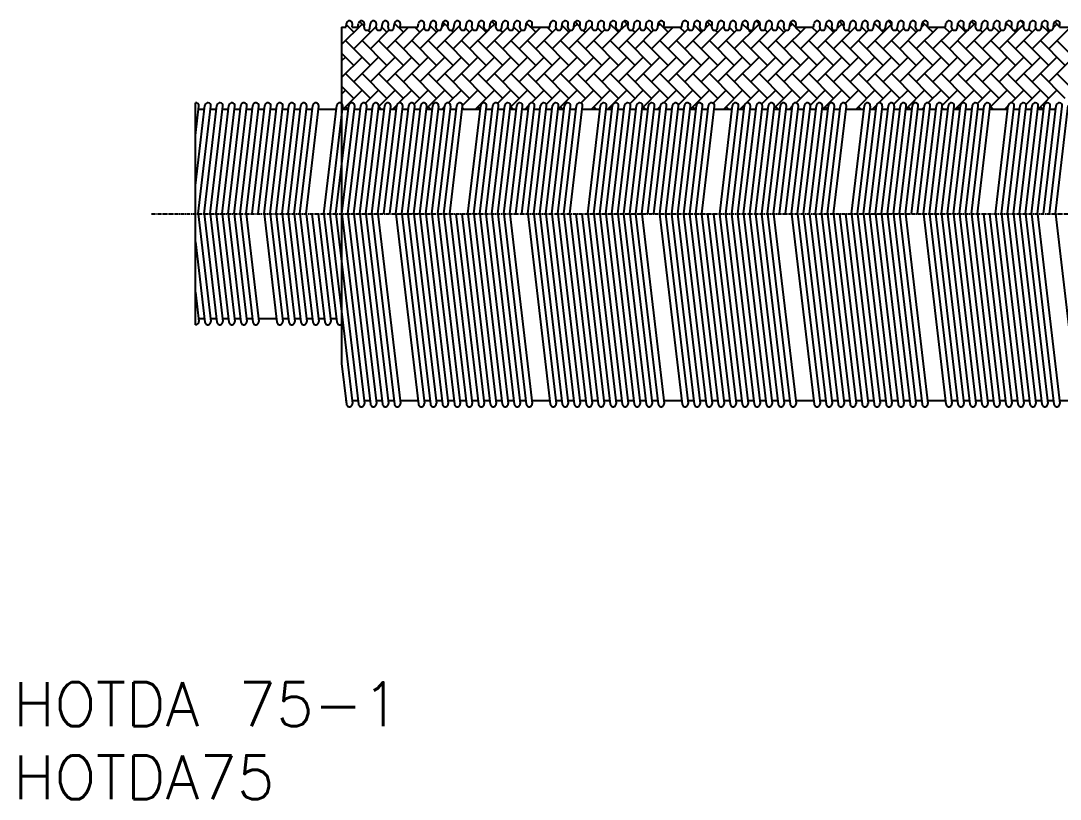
# Model space of a CAD drawing. Extents: x 3 to 1178, y 0 to 266.
# Drawn here: x 2.6 to 358, y 0 to 266.2 of the extents above; entities that cross this region are included whole.
import ezdxf

# ---------------------------------------------------------------- set-up
doc = ezdxf.new("R2010")
doc.units = 0
doc.linetypes.add('CENTER', pattern=[2, 1.25, -0.25, 0.25, -0.25])
doc.layers.get('0').update_dxf_attribs({"linetype": 'CONTINUOUS'})
doc.layers.add('CENTER', color=1, linetype='CENTER')
doc.styles.get("Standard").update_dxf_attribs({"font": 'txt.shx'})

# ---------------------------------------------------------------- blocks, each defined once
blk = doc.blocks.new('*U6')
at = {"color": 7, "linetype": 'CONTINUOUS'}
blk.add_text('HOTDA75', height=15, dxfattribs=at).set_placement((0, 0))
blk = doc.blocks.new('*U7')
at = {"color": 7, "linetype": 'CONTINUOUS'}
blk.add_text('HOTDA 75-1', height=15, dxfattribs=at).set_placement((0, 25))
blk = doc.blocks.new('*X8')
at = {"color": 0, "linetype": 'CONTINUOUS'}
for p, q in [((119.27, 265.12), (112.28, 258.14)), ((112.33, 263.84), (112.28, 263.79)), ((116.44, 262.3), (113.89, 264.84)), ((124.09, 264.29), (116.44, 256.64)), ((120, 264.39), (118.54, 265.85)), ((127.75, 262.3), (126.09, 263.96)), ((134.95, 263.84), (127.75, 256.64)), ((130.58, 265.12), (130.29, 264.84)), ((133.41, 262.3), (130.38, 265.32)), ((140.43, 263.66), (133.41, 256.64)), ((139.07, 262.3), (137.52, 263.84)), ((144.72, 262.3), (142.55, 264.47)), ((152.85, 264.77), (144.72, 256.64)), ((147.55, 265.12), (146.62, 264.19)), ((148.66, 264.02), (147, 265.67)), ((156.96, 263.22), (150.38, 256.64)), ((156.04, 262.3), (154.74, 263.59)), ((161.69, 262.3), (159.01, 264.98)), ((169.17, 264.12), (161.69, 256.64)), ((164.52, 265.12), (162.94, 263.54)), ((165.12, 264.53), (163.74, 265.9)), ((173.01, 262.3), (171.2, 264.1)), ((180.21, 263.84), (173.01, 256.64)), ((175.83, 265.12), (175.37, 264.66)), ((178.66, 262.3), (175.53, 265.43)), ((185.55, 263.53), (178.66, 256.64)), ((184.32, 262.3), (182.78, 263.84)), ((189.98, 262.3), (187.67, 264.61)), ((197.93, 264.59), (189.98, 256.64)), ((192.81, 265.12), (191.7, 264.01)), ((193.78, 264.15), (192.19, 265.74)), ((202.12, 263.13), (195.63, 256.64)), ((201.29, 262.3), (199.86, 263.73)), ((206.95, 262.3), (204.13, 265.12)), ((214.25, 263.94), (206.95, 256.64)), ((209.78, 265.12), (207.97, 263.32)), ((210.24, 264.66), (208.96, 265.94)), ((212.6, 262.3), (211.88, 263.03)), ((218.26, 262.3), (216.32, 264.24)), ((225.46, 263.84), (218.26, 256.64)), ((221.09, 265.12), (220.45, 264.49)), ((223.92, 262.3), (220.69, 265.53)), ((230.68, 263.4), (223.92, 256.64)), ((229.57, 262.3), (228.03, 263.84)), ((235.23, 262.3), (232.78, 264.75)), ((243.01, 264.41), (235.23, 256.64)), ((238.06, 265.12), (236.77, 263.84)), ((238.89, 264.29), (237.37, 265.81)), ((247.29, 263.04), (240.89, 256.64)), ((246.55, 262.3), (244.98, 263.86)), ((255.03, 265.12), (246.55, 256.64)), ((249.37, 265.12), (249.21, 264.96)), ((251.25, 263.25), (249.26, 265.24)), ((259.33, 263.77), (252.2, 256.64)), ((255.35, 264.8), (254.19, 265.97)), ((257.86, 262.3), (257.05, 263.11)), ((263.52, 262.3), (261.44, 264.37)), ((270.72, 263.84), (263.52, 256.64)), ((266.34, 265.12), (265.53, 264.31)), ((267.55, 263.92), (265.85, 265.61)), ((269.17, 262.3), (267.63, 263.84)), ((275.83, 263.29), (269.17, 256.64)), ((274.83, 262.3), (273.29, 263.84)), ((280.49, 262.3), (277.9, 264.88)), ((288.09, 264.24), (280.49, 256.64)), ((283.32, 265.12), (281.85, 263.66)), ((284.01, 264.43), (282.57, 265.87)), ((291.8, 262.3), (290.09, 264)), ((300.29, 265.12), (291.8, 256.64)), ((294.63, 265.12), (294.29, 264.78)), ((296.26, 263.5), (294.4, 265.36)), ((304.44, 263.62), (297.46, 256.64)), ((300.46, 264.95), (299.43, 265.98)), ((303.11, 262.3), (302.21, 263.2)), ((308.77, 262.3), (306.55, 264.51)), ((315.97, 263.84), (308.77, 256.64)), ((311.6, 265.12), (310.61, 264.13)), ((312.66, 264.06), (311.03, 265.69)), ((314.43, 262.3), (312.88, 263.84)), ((320.98, 263.19), (314.43, 256.64)), ((320.08, 262.3), (318.54, 263.84)), ((325.74, 262.3), (323.01, 265.02)), ((333.17, 264.06), (325.74, 256.64)), ((328.57, 265.12), (326.92, 263.48)), ((329.13, 264.57), (327.78, 265.91)), ((337.06, 262.3), (335.21, 264.14)), ((345.54, 265.12), (337.06, 256.64)), ((339.88, 265.12), (339.37, 264.61)), ((341.33, 263.68), (339.55, 265.46)), ((349.56, 263.49), (342.71, 256.64)), ((345.55, 265.11), (344.7, 265.97)), ((348.37, 262.3), (347.36, 263.3)), ((354.03, 262.3), (351.67, 264.65)), ((361.23, 263.84), (354.03, 256.64)), ((356.85, 265.12), (355.69, 263.96)), ((357.78, 264.2), (356.21, 265.77)), ((122.09, 250.98), (113.61, 259.47)), ((127.75, 250.98), (119.27, 259.47)), ((122.09, 262.3), (121.51, 262.88)), ((128.45, 262.99), (122.09, 256.64)), ((133.41, 250.98), (124.92, 259.47)), ((139.07, 250.98), (130.58, 259.47)), ((144.72, 250.98), (136.24, 259.47)), ((145.2, 262.77), (139.07, 256.64)), ((150.38, 250.98), (141.89, 259.47)), ((156.04, 250.98), (147.55, 259.47)), ((150.38, 262.3), (149.92, 262.75)), ((161.69, 250.98), (153.21, 259.47)), ((162.12, 262.73), (156.04, 256.64)), ((167.35, 250.98), (158.86, 259.47)), ((173.01, 250.98), (164.52, 259.47)), ((167.35, 262.3), (166.7, 262.95)), ((173.63, 262.92), (167.35, 256.64)), ((178.66, 250.98), (170.18, 259.47)), ((184.32, 250.98), (175.83, 259.47)), ((189.98, 250.98), (181.49, 259.47)), ((190.42, 262.74), (184.32, 256.64)), ((195.63, 250.98), (187.15, 259.47)), ((201.29, 250.98), (192.81, 259.47)), ((195.63, 262.3), (195.14, 262.79)), ((206.95, 250.98), (198.46, 259.47)), ((207.45, 262.8), (201.29, 256.64)), ((212.6, 250.98), (204.12, 259.47)), ((218.26, 250.98), (209.78, 259.47)), ((218.82, 262.86), (212.6, 256.64)), ((223.92, 250.98), (215.43, 259.47)), ((229.57, 250.98), (221.09, 259.47)), ((235.23, 250.98), (226.75, 259.47)), ((235.65, 262.72), (229.57, 256.64)), ((240.89, 250.98), (232.4, 259.47)), ((246.55, 250.98), (238.06, 259.47)), ((240.89, 262.3), (240.34, 262.84)), ((252.2, 250.98), (243.72, 259.47)), ((257.86, 250.98), (249.37, 259.47)), ((252.2, 262.3), (251.67, 262.83)), ((263.52, 250.98), (255.03, 259.47)), ((264.02, 262.8), (257.86, 256.64)), ((269.17, 250.98), (260.69, 259.47)), ((274.83, 250.98), (266.34, 259.47)), ((280.49, 250.98), (272, 259.47)), ((280.9, 262.71), (274.83, 256.64)), ((286.14, 250.98), (277.66, 259.47)), ((291.8, 250.98), (283.32, 259.47)), ((286.14, 262.3), (285.54, 262.9)), ((292.47, 262.97), (286.14, 256.64)), ((297.46, 250.98), (288.97, 259.47)), ((303.11, 250.98), (294.63, 259.47)), ((297.46, 262.3), (297.02, 262.74)), ((308.77, 250.98), (300.29, 259.47)), ((309.23, 262.76), (303.11, 256.64)), ((314.43, 250.98), (305.94, 259.47)), ((320.08, 250.98), (311.6, 259.47)), ((325.74, 250.98), (317.26, 259.47)), ((326.19, 262.74), (320.08, 256.64)), ((331.4, 250.98), (322.91, 259.47)), ((337.06, 250.98), (328.57, 259.47)), ((331.4, 262.3), (330.72, 262.97)), ((337.66, 262.9), (331.4, 256.64)), ((342.71, 250.98), (334.23, 259.47)), ((348.37, 250.98), (339.88, 259.47)), ((342.71, 262.3), (342.3, 262.71)), ((354.03, 250.98), (345.54, 259.47)), ((354.46, 262.73), (348.37, 256.64)), ((359.68, 250.98), (351.2, 259.47)), ((365.34, 250.98), (356.85, 259.47)), ((116.44, 250.98), (112.28, 255.14)), ((113.61, 253.81), (112.28, 252.48)), ((119.27, 253.81), (112.28, 246.82)), ((124.92, 253.81), (116.44, 245.33)), ((130.58, 253.81), (122.09, 245.33)), ((136.24, 253.81), (127.75, 245.33)), ((141.89, 253.81), (133.41, 245.33)), ((147.55, 253.81), (139.07, 245.33)), ((153.21, 253.81), (144.72, 245.33)), ((158.86, 253.81), (150.38, 245.33)), ((164.52, 253.81), (156.04, 245.33)), ((170.18, 253.81), (161.69, 245.33)), ((175.83, 253.81), (167.35, 245.33)), ((181.49, 253.81), (173.01, 245.33)), ((187.15, 253.81), (178.66, 245.33)), ((192.81, 253.81), (184.32, 245.33)), ((198.46, 253.81), (189.98, 245.33)), ((204.12, 253.81), (195.63, 245.33)), ((209.78, 253.81), (201.29, 245.33)), ((215.43, 253.81), (206.95, 245.33)), ((221.09, 253.81), (212.6, 245.33)), ((226.75, 253.81), (218.26, 245.33)), ((232.4, 253.81), (223.92, 245.33)), ((238.06, 253.81), (229.57, 245.33)), ((243.72, 253.81), (235.23, 245.33)), ((249.37, 253.81), (240.89, 245.33)), ((255.03, 253.81), (246.55, 245.33)), ((260.69, 253.81), (252.2, 245.33)), ((266.34, 253.81), (257.86, 245.33)), ((272, 253.81), (263.52, 245.33)), ((277.66, 253.81), (269.17, 245.33)), ((283.32, 253.81), (274.83, 245.33)), ((288.97, 253.81), (280.49, 245.33)), ((294.63, 253.81), (286.14, 245.33)), ((300.29, 253.81), (291.8, 245.33)), ((305.94, 253.81), (297.46, 245.33)), ((311.6, 253.81), (303.11, 245.33)), ((317.26, 253.81), (308.77, 245.33)), ((322.91, 253.81), (314.43, 245.33)), ((328.57, 253.81), (320.08, 245.33)), ((334.23, 253.81), (325.74, 245.33)), ((339.88, 253.81), (331.4, 245.33)), ((345.54, 253.81), (337.06, 245.33)), ((351.2, 253.81), (342.71, 245.33)), ((356.85, 253.81), (348.37, 245.33)), ((362.51, 253.81), (354.03, 245.33)), ((122.09, 239.67), (113.61, 248.15)), ((127.75, 239.67), (119.27, 248.15)), ((133.41, 239.67), (124.92, 248.15)), ((139.07, 239.67), (130.58, 248.15)), ((144.72, 239.67), (136.24, 248.15)), ((150.38, 239.67), (141.89, 248.15)), ((156.04, 239.67), (147.55, 248.15)), ((161.69, 239.67), (153.21, 248.15)), ((167.35, 239.67), (158.86, 248.15)), ((173.01, 239.67), (164.52, 248.15)), ((178.66, 239.67), (170.18, 248.15)), ((184.32, 239.67), (175.83, 248.15)), ((189.98, 239.67), (181.49, 248.15)), ((195.63, 239.67), (187.15, 248.15)), ((201.29, 239.67), (192.81, 248.15)), ((206.95, 239.67), (198.46, 248.15)), ((212.6, 239.67), (204.12, 248.15)), ((218.26, 239.67), (209.78, 248.15)), ((223.92, 239.67), (215.43, 248.15)), ((229.57, 239.67), (221.09, 248.15)), ((235.23, 239.67), (226.75, 248.15)), ((240.89, 239.67), (232.4, 248.15)), ((246.55, 239.67), (238.06, 248.15)), ((252.2, 239.67), (243.72, 248.15)), ((257.86, 239.67), (249.37, 248.15)), ((263.52, 239.67), (255.03, 248.15)), ((269.17, 239.67), (260.69, 248.15)), ((274.83, 239.67), (266.34, 248.15)), ((280.49, 239.67), (272, 248.15)), ((286.14, 239.67), (277.66, 248.15)), ((291.8, 239.67), (283.32, 248.15)), ((297.46, 239.67), (288.97, 248.15)), ((303.11, 239.67), (294.63, 248.15)), ((308.77, 239.67), (300.29, 248.15)), ((314.43, 239.67), (305.94, 248.15)), ((320.08, 239.67), (311.6, 248.15)), ((325.74, 239.67), (317.26, 248.15)), ((331.4, 239.67), (322.91, 248.15)), ((337.06, 239.67), (328.57, 248.15)), ((342.71, 239.67), (334.23, 248.15)), ((348.37, 239.67), (339.88, 248.15)), ((354.03, 239.67), (345.54, 248.15)), ((359.68, 239.67), (351.2, 248.15)), ((365.34, 239.67), (356.85, 248.15)), ((116.44, 239.67), (112.28, 243.83)), ((113.61, 242.5), (112.28, 241.17)), ((119.27, 242.5), (112.81, 236.04)), ((124.92, 242.5), (120.43, 238)), ((130.58, 242.5), (124.94, 236.86)), ((136.24, 242.5), (131.89, 238.15)), ((141.89, 242.5), (137.11, 237.71)), ((147.55, 242.5), (141.27, 236.21)), ((153.21, 242.5), (148.84, 238.13)), ((158.86, 242.5), (153.66, 237.29)), ((164.52, 242.5), (158.06, 236.04)), ((170.18, 242.5), (165.61, 237.93)), ((175.83, 242.5), (170.02, 236.68)), ((181.49, 242.5), (177.17, 238.18)), ((187.15, 242.5), (182.26, 237.61)), ((192.81, 242.5), (186.35, 236.04)), ((198.46, 242.5), (194.06, 238.09)), ((204.12, 242.5), (197.66, 236.04)), ((209.78, 242.5), (203.32, 236.04)), ((215.43, 242.5), (210.79, 237.86)), ((221.09, 242.5), (215.1, 236.51)), ((226.75, 242.5), (222.43, 238.18)), ((232.4, 242.5), (227.41, 237.5)), ((238.06, 242.5), (231.6, 236.04)), ((243.72, 242.5), (239.26, 238.04)), ((249.37, 242.5), (242.92, 236.04)), ((255.03, 242.5), (250.62, 238.09)), ((260.69, 242.5), (255.96, 237.77)), ((266.34, 242.5), (260.18, 236.33)), ((272, 242.5), (267.66, 238.16)), ((277.66, 242.5), (272.54, 237.38)), ((283.32, 242.5), (276.86, 236.04)), ((288.97, 242.5), (284.45, 237.98)), ((294.63, 242.5), (288.17, 236.04)), ((300.29, 242.5), (295.95, 238.16)), ((305.94, 242.5), (301.12, 237.68)), ((311.6, 242.5), (305.26, 236.16)), ((317.26, 242.5), (312.88, 238.12)), ((322.91, 242.5), (317.67, 237.25)), ((328.57, 242.5), (322.11, 236.04)), ((334.23, 242.5), (329.64, 237.91)), ((339.88, 242.5), (334.01, 236.63)), ((345.54, 242.5), (341.22, 238.18)), ((351.2, 242.5), (346.28, 237.58)), ((356.85, 242.5), (350.4, 236.04)), ((114.41, 236.04), (113.61, 236.84)), ((118.71, 236.28), (118.47, 236.04)), ((125.72, 236.04), (124.94, 236.83)), ((131.15, 237.41), (129.78, 236.04)), ((131.02, 236.4), (130.58, 236.84)), ((142.69, 236.04), (141.89, 236.84)), ((147.47, 236.75), (146.75, 236.04)), ((154.01, 236.04), (153.59, 236.45)), ((159.66, 236.04), (158.86, 236.84)), ((163.79, 236.11), (163.72, 236.04)), ((170.98, 236.04), (170.18, 236.84)), ((176.22, 237.23), (175.04, 236.04)), ((176.14, 236.54), (175.83, 236.84)), ((182.29, 236.04), (182.25, 236.08)), ((187.95, 236.04), (187.15, 236.84)), ((192.54, 236.58), (192.01, 236.04)), ((199.26, 236.04), (198.46, 236.84)), ((204.8, 236.16), (204.12, 236.84)), ((216.23, 236.04), (215.43, 236.84)), ((221.3, 237.05), (220.29, 236.04)), ((221.26, 236.67), (221.09, 236.84)), ((227.55, 236.04), (227.37, 236.22)), ((233.2, 236.04), (232.4, 236.84)), ((237.62, 236.4), (237.26, 236.04)), ((244.52, 236.04), (243.72, 236.84)), ((250.11, 237.58), (248.57, 236.04)), ((249.91, 236.3), (249.37, 236.84)), ((261.49, 236.04), (260.69, 236.84)), ((266.38, 236.88), (265.54, 236.04)), ((266.37, 236.81), (266.34, 236.84)), ((272.8, 236.04), (272.48, 236.36)), ((278.46, 236.04), (277.66, 236.84)), ((282.7, 236.23), (282.52, 236.04)), ((289.77, 236.04), (288.97, 236.84)), ((295.14, 237.35), (293.83, 236.04)), ((295.03, 236.44), (294.63, 236.84)), ((306.74, 236.04), (305.94, 236.84)), ((311.46, 236.7), (310.8, 236.04)), ((318.06, 236.04), (317.6, 236.5)), ((323.68, 236.07), (322.91, 236.84)), ((327.78, 236.05), (327.77, 236.04)), ((335.03, 236.04), (334.23, 236.84)), ((340.21, 237.17), (339.08, 236.04)), ((340.14, 236.58), (339.88, 236.84)), ((346.34, 236.04), (346.25, 236.13)), ((352, 236.04), (351.2, 236.84)), ((356.54, 236.52), (356.05, 236.04))]:
    blk.add_line(p, q, dxfattribs=at)

msp = doc.modelspace()

# ---------------------------------------------------------------- linework, layer by layer
at = {"color": 7, "linetype": 'CONTINUOUS'}
for p, q in [((112.28, 264.09), (112.28, 149)), ((112.28, 264.09), (113.77, 264.09)), ((113.78, 264.13), (113.92, 265.33)), ((115.84, 264.09), (115.96, 265.08)), ((115.84, 264.09), (117.87, 264.09)), ((117.87, 264.09), (118.02, 265.33)), ((119.94, 264.09), (120.06, 265.08)), ((121.95, 263.85), (122.12, 265.33)), ((124.04, 264.09), (124.16, 265.08)), ((126.05, 263.85), (126.22, 265.33)), ((128.14, 264.09), (128.26, 265.08)), ((130.15, 263.85), (130.32, 265.33)), ((132.24, 264.09), (132.36, 265.08)), ((132.24, 264.09), (138.37, 264.09)), ((138.37, 264.09), (138.52, 265.33)), ((140.44, 264.09), (140.56, 265.08)), ((142.45, 263.85), (142.62, 265.33)), ((144.54, 264.09), (144.66, 265.08)), ((146.55, 263.85), (146.72, 265.33)), ((148.64, 264.09), (148.76, 265.08)), ((150.65, 263.85), (150.82, 265.33)), ((152.74, 264.09), (152.86, 265.08)), ((154.75, 263.85), (154.92, 265.33)), ((156.84, 264.09), (156.96, 265.08)), ((158.85, 263.85), (159.02, 265.33)), ((160.94, 264.09), (161.06, 265.08)), ((162.95, 263.85), (163.12, 265.33)), ((165.04, 264.09), (165.16, 265.08)), ((167.05, 263.85), (167.22, 265.33)), ((169.14, 264.09), (169.26, 265.08)), ((171.15, 263.85), (171.32, 265.33)), ((173.24, 264.09), (173.36, 265.08)), ((175.25, 263.85), (175.42, 265.33)), ((177.34, 264.09), (177.46, 265.08)), ((177.34, 264.09), (183.47, 264.09)), ((183.47, 264.09), (183.62, 265.33)), ((185.54, 264.09), (185.66, 265.08)), ((187.55, 263.85), (187.72, 265.33)), ((189.64, 264.09), (189.76, 265.08)), ((191.65, 263.85), (191.82, 265.33)), ((193.74, 264.09), (193.86, 265.08)), ((195.75, 263.85), (195.92, 265.33)), ((197.84, 264.09), (197.96, 265.08)), ((199.85, 263.85), (200.02, 265.33)), ((201.94, 264.09), (202.06, 265.08)), ((203.95, 263.85), (204.12, 265.33)), ((206.04, 264.09), (206.16, 265.08)), ((208.05, 263.85), (208.22, 265.33)), ((210.14, 264.09), (210.26, 265.08)), ((212.15, 263.85), (212.32, 265.33)), ((214.24, 264.09), (214.36, 265.08)), ((216.25, 263.85), (216.42, 265.33)), ((218.34, 264.09), (218.46, 265.08)), ((220.35, 263.85), (220.52, 265.33)), ((222.44, 264.09), (222.56, 265.08)), ((222.44, 264.09), (228.57, 264.09)), ((228.57, 264.09), (228.72, 265.33)), ((230.64, 264.09), (230.76, 265.08)), ((232.65, 263.85), (232.82, 265.33)), ((234.74, 264.09), (234.86, 265.08)), ((236.75, 263.85), (236.92, 265.33)), ((238.84, 264.09), (238.96, 265.08)), ((240.85, 263.85), (241.02, 265.33)), ((242.94, 264.09), (243.06, 265.08)), ((244.95, 263.85), (245.12, 265.33)), ((247.04, 264.09), (247.16, 265.08)), ((249.05, 263.85), (249.22, 265.33)), ((251.14, 264.09), (251.26, 265.08)), ((253.15, 263.85), (253.32, 265.33)), ((255.24, 264.09), (255.36, 265.08)), ((257.25, 263.85), (257.42, 265.33)), ((259.34, 264.09), (259.46, 265.08)), ((261.35, 263.85), (261.52, 265.33)), ((263.44, 264.09), (263.56, 265.08)), ((265.45, 263.85), (265.62, 265.33)), ((267.54, 264.09), (267.66, 265.08)), ((267.54, 264.09), (273.67, 264.09)), ((273.67, 264.09), (273.82, 265.33)), ((275.74, 264.09), (275.86, 265.08)), ((277.75, 263.85), (277.92, 265.33)), ((279.84, 264.09), (279.96, 265.08)), ((281.85, 263.85), (282.02, 265.33)), ((283.94, 264.09), (284.06, 265.08)), ((285.95, 263.85), (286.12, 265.33)), ((288.04, 264.09), (288.16, 265.08)), ((290.05, 263.85), (290.22, 265.33)), ((292.14, 264.09), (292.26, 265.08)), ((294.15, 263.85), (294.32, 265.33)), ((296.24, 264.09), (296.36, 265.08)), ((298.25, 263.85), (298.42, 265.33)), ((300.34, 264.09), (300.46, 265.08)), ((302.35, 263.85), (302.52, 265.33)), ((304.44, 264.09), (304.56, 265.08)), ((306.45, 263.85), (306.62, 265.33)), ((308.54, 264.09), (308.66, 265.08)), ((310.55, 263.85), (310.72, 265.33)), ((312.64, 264.09), (312.76, 265.08)), ((312.64, 264.09), (318.77, 264.09)), ((318.77, 264.09), (318.92, 265.33)), ((320.84, 264.09), (320.96, 265.08)), ((322.85, 263.85), (323.02, 265.33)), ((324.94, 264.09), (325.06, 265.08)), ((326.95, 263.85), (327.12, 265.33)), ((329.04, 264.09), (329.16, 265.08)), ((331.05, 263.85), (331.22, 265.33)), ((333.14, 264.09), (333.26, 265.08)), ((335.15, 263.85), (335.32, 265.33)), ((337.24, 264.09), (337.36, 265.08)), ((339.25, 263.85), (339.42, 265.33)), ((341.34, 264.09), (341.46, 265.08)), ((343.35, 263.85), (343.52, 265.33)), ((345.44, 264.09), (345.56, 265.08)), ((347.45, 263.85), (347.62, 265.33)), ((349.54, 264.09), (349.66, 265.08)), ((351.55, 263.85), (351.72, 265.33)), ((353.64, 264.09), (353.76, 265.08)), ((355.65, 263.85), (355.82, 265.33)), ((357.74, 264.09), (357.86, 265.08)), ((357.74, 264.09), (363.87, 264.09)), ((62.28, 162.28), (62.28, 238.17)), ((62.28, 209.86), (65.53, 237.28)), ((62.28, 227.03), (63.46, 237.03)), ((63.2, 200.23), (67.56, 237.03)), ((63.34, 236.04), (65.38, 236.04)), ((65.24, 200.23), (69.63, 237.28)), ((67.3, 200.23), (71.66, 237.03)), ((67.44, 236.04), (69.48, 236.04)), ((69.34, 200.23), (73.73, 237.28)), ((71.4, 200.23), (75.76, 237.03)), ((71.54, 236.04), (73.58, 236.04)), ((73.44, 200.23), (77.83, 237.28)), ((75.5, 200.23), (79.86, 237.03)), ((75.64, 236.04), (77.68, 236.04)), ((77.54, 200.23), (81.93, 237.28)), ((79.6, 200.23), (83.96, 237.03)), ((79.74, 236.04), (81.78, 236.04)), ((81.64, 200.23), (86.03, 237.28)), ((83.7, 200.23), (88.06, 237.03)), ((83.84, 236.04), (85.88, 236.04)), ((85.74, 200.23), (90.13, 237.28)), ((87.8, 200.23), (92.16, 237.03)), ((87.94, 236.04), (89.98, 236.04)), ((89.84, 200.23), (94.23, 237.28)), ((91.9, 200.23), (96.26, 237.03)), ((92.04, 236.04), (94.08, 236.04)), ((93.94, 200.23), (98.33, 237.28)), ((96, 200.23), (100.36, 237.03)), ((96.14, 236.04), (98.18, 236.04)), ((98.04, 200.23), (102.43, 237.28)), ((100.1, 200.23), (104.46, 237.03)), ((100.24, 236.04), (102.28, 236.04)), ((104.34, 236.04), (110.48, 236.04)), ((106.24, 200.23), (110.63, 237.28)), ((108.3, 200.23), (112.66, 237.03)), ((110.34, 200.23), (114.73, 237.28)), ((112.4, 200.23), (116.76, 237.03)), ((112.54, 236.04), (114.58, 236.04)), ((114.44, 200.23), (118.83, 237.28)), ((116.5, 200.23), (120.86, 237.03)), ((116.64, 236.04), (118.68, 236.04)), ((118.54, 200.23), (122.93, 237.28)), ((120.6, 200.23), (124.96, 237.03)), ((120.74, 236.04), (122.78, 236.04)), ((122.64, 200.23), (127.03, 237.28)), ((124.7, 200.23), (129.06, 237.03)), ((124.84, 236.04), (126.88, 236.04)), ((126.74, 200.23), (131.13, 237.28)), ((128.8, 200.23), (133.16, 237.03)), ((128.94, 236.04), (130.98, 236.04)), ((130.84, 200.23), (135.23, 237.28)), ((132.9, 200.23), (137.26, 237.03)), ((133.04, 236.04), (135.08, 236.04)), ((134.94, 200.23), (139.33, 237.28)), ((137, 200.23), (141.36, 237.03)), ((137.14, 236.04), (139.18, 236.04)), ((139.04, 200.23), (143.43, 237.28)), ((141.1, 200.23), (145.46, 237.03)), ((141.24, 236.04), (143.28, 236.04)), ((143.14, 200.23), (147.53, 237.28)), ((145.2, 200.23), (149.56, 237.03)), ((145.34, 236.04), (147.38, 236.04)), ((147.24, 200.23), (151.63, 237.28)), ((149.3, 200.23), (153.66, 237.03)), ((149.44, 236.04), (151.48, 236.04)), ((153.54, 236.04), (159.68, 236.04)), ((155.44, 200.23), (159.83, 237.28)), ((157.5, 200.23), (161.86, 237.03)), ((159.54, 200.23), (163.93, 237.28)), ((161.6, 200.23), (165.96, 237.03)), ((161.74, 236.04), (163.78, 236.04)), ((163.64, 200.23), (168.03, 237.28)), ((165.7, 200.23), (170.06, 237.03)), ((165.84, 236.04), (167.88, 236.04)), ((167.74, 200.23), (172.13, 237.28)), ((169.8, 200.23), (174.16, 237.03)), ((169.94, 236.04), (171.98, 236.04)), ((171.84, 200.23), (176.23, 237.28)), ((173.9, 200.23), (178.26, 237.03)), ((174.04, 236.04), (176.08, 236.04)), ((175.94, 200.23), (180.33, 237.28)), ((178, 200.23), (182.36, 237.03)), ((178.14, 236.04), (180.18, 236.04)), ((180.04, 200.23), (184.43, 237.28)), ((182.1, 200.23), (186.46, 237.03)), ((182.24, 236.04), (184.28, 236.04)), ((184.14, 200.23), (188.53, 237.28)), ((186.2, 200.23), (190.56, 237.03)), ((186.34, 236.04), (188.38, 236.04)), ((188.24, 200.23), (192.63, 237.28)), ((190.3, 200.23), (194.66, 237.03)), ((190.44, 236.04), (192.48, 236.04)), ((194.54, 236.04), (200.68, 236.04)), ((196.44, 200.23), (200.83, 237.28)), ((198.5, 200.23), (202.86, 237.03)), ((200.54, 200.23), (204.93, 237.28)), ((202.6, 200.23), (206.96, 237.03)), ((202.74, 236.04), (204.78, 236.04)), ((204.64, 200.23), (209.03, 237.28)), ((206.7, 200.23), (211.06, 237.03)), ((206.84, 236.04), (208.88, 236.04)), ((208.74, 200.23), (213.13, 237.28)), ((210.8, 200.23), (215.16, 237.03)), ((210.94, 236.04), (212.98, 236.04)), ((212.84, 200.23), (217.23, 237.28)), ((214.9, 200.23), (219.26, 237.03)), ((215.04, 236.04), (217.08, 236.04)), ((216.94, 200.23), (221.33, 237.28)), ((219, 200.23), (223.36, 237.03)), ((219.14, 236.04), (221.18, 236.04)), ((221.04, 200.23), (225.43, 237.28)), ((223.1, 200.23), (227.46, 237.03)), ((223.24, 236.04), (225.28, 236.04)), ((225.14, 200.23), (229.53, 237.28)), ((227.2, 200.23), (231.56, 237.03)), ((227.34, 236.04), (229.38, 236.04)), ((229.24, 200.23), (233.63, 237.28)), ((231.3, 200.23), (235.66, 237.03)), ((231.44, 236.04), (233.48, 236.04)), ((233.34, 200.23), (237.73, 237.28)), ((235.4, 200.23), (239.76, 237.03)), ((235.54, 236.04), (237.58, 236.04)), ((239.64, 236.04), (245.78, 236.04)), ((241.54, 200.23), (245.93, 237.28)), ((243.6, 200.23), (247.96, 237.03)), ((245.64, 200.23), (250.03, 237.28)), ((247.7, 200.23), (252.06, 237.03)), ((247.84, 236.04), (249.88, 236.04)), ((249.74, 200.23), (254.13, 237.28)), ((251.8, 200.23), (256.16, 237.03)), ((251.94, 236.04), (253.98, 236.04)), ((253.84, 200.23), (258.23, 237.28)), ((255.9, 200.23), (260.26, 237.03)), ((256.04, 236.04), (258.08, 236.04)), ((257.94, 200.23), (262.33, 237.28)), ((260, 200.23), (264.36, 237.03)), ((260.14, 236.04), (262.18, 236.04)), ((262.04, 200.23), (266.43, 237.28)), ((264.1, 200.23), (268.46, 237.03)), ((264.24, 236.04), (266.28, 236.04)), ((266.14, 200.23), (270.53, 237.28)), ((268.2, 200.23), (272.56, 237.03)), ((268.34, 236.04), (270.38, 236.04)), ((270.24, 200.23), (274.63, 237.28)), ((272.3, 200.23), (276.66, 237.03)), ((272.44, 236.04), (274.48, 236.04)), ((274.34, 200.23), (278.73, 237.28)), ((276.4, 200.23), (280.76, 237.03)), ((276.54, 236.04), (278.58, 236.04)), ((278.44, 200.23), (282.83, 237.28)), ((280.5, 200.23), (284.86, 237.03)), ((280.64, 236.04), (282.68, 236.04)), ((284.74, 236.04), (290.88, 236.04)), ((286.64, 200.23), (291.03, 237.28)), ((288.7, 200.23), (293.06, 237.03)), ((290.74, 200.23), (295.13, 237.28)), ((292.8, 200.23), (297.16, 237.03)), ((292.94, 236.04), (294.98, 236.04)), ((294.84, 200.23), (299.23, 237.28)), ((296.9, 200.23), (301.26, 237.03)), ((297.04, 236.04), (299.08, 236.04)), ((298.94, 200.23), (303.33, 237.28)), ((301, 200.23), (305.36, 237.03)), ((301.14, 236.04), (303.18, 236.04)), ((303.04, 200.23), (307.43, 237.28)), ((305.1, 200.23), (309.46, 237.03)), ((305.24, 236.04), (307.28, 236.04)), ((307.14, 200.23), (311.53, 237.28)), ((309.2, 200.23), (313.56, 237.03)), ((309.34, 236.04), (311.38, 236.04)), ((311.24, 200.23), (315.63, 237.28)), ((313.3, 200.23), (317.66, 237.03)), ((313.44, 236.04), (315.48, 236.04)), ((315.34, 200.23), (319.73, 237.28)), ((317.4, 200.23), (321.76, 237.03)), ((317.54, 236.04), (319.58, 236.04)), ((319.44, 200.23), (323.83, 237.28)), ((321.5, 200.23), (325.86, 237.03)), ((321.64, 236.04), (323.68, 236.04)), ((323.54, 200.23), (327.93, 237.28)), ((325.6, 200.23), (329.96, 237.03)), ((325.74, 236.04), (327.78, 236.04)), ((327.64, 200.23), (332.03, 237.28)), ((329.7, 200.23), (334.06, 237.03)), ((329.84, 236.04), (331.88, 236.04)), ((333.94, 236.04), (340.08, 236.04)), ((335.84, 200.23), (340.23, 237.28)), ((337.9, 200.23), (342.26, 237.03)), ((339.94, 200.23), (344.33, 237.28)), ((342, 200.23), (346.36, 237.03)), ((342.14, 236.04), (344.18, 236.04)), ((344.04, 200.23), (348.43, 237.28)), ((346.1, 200.23), (350.46, 237.03)), ((346.24, 236.04), (348.28, 236.04)), ((348.14, 200.23), (352.53, 237.28)), ((350.2, 200.23), (354.56, 237.03)), ((350.34, 236.04), (352.38, 236.04)), ((352.24, 200.23), (356.63, 237.28)), ((354.3, 200.23), (358.66, 237.03)), ((354.44, 236.04), (356.48, 236.04)), ((356.34, 200.23), (360.73, 237.28)), ((63.2, 200.23), (67.56, 163.43)), ((65.24, 200.23), (69.63, 163.18)), ((67.3, 200.23), (71.66, 163.43)), ((69.34, 200.23), (73.73, 163.18)), ((71.4, 200.23), (75.76, 163.43)), ((73.44, 200.23), (77.83, 163.18)), ((75.5, 200.23), (79.86, 163.43)), ((77.54, 200.23), (81.93, 163.18)), ((79.6, 200.23), (83.96, 163.43)), ((85.74, 200.23), (90.13, 163.18)), ((87.8, 200.23), (92.16, 163.43)), ((89.84, 200.23), (94.23, 163.18)), ((91.9, 200.23), (96.26, 163.43)), ((93.94, 200.23), (98.33, 163.18)), ((96, 200.23), (100.36, 163.43)), ((98.04, 200.23), (102.43, 163.18)), ((100.1, 200.23), (104.46, 163.43)), ((102.14, 200.23), (106.53, 163.18)), ((104.2, 200.23), (108.56, 163.43)), ((106.24, 200.23), (110.63, 163.18)), ((108.27, 200.23), (115.96, 135.38)), ((110.31, 200.23), (118.02, 135.13)), ((112.37, 200.23), (120.06, 135.38)), ((114.41, 200.23), (122.12, 135.13)), ((116.47, 200.23), (124.16, 135.38)), ((118.51, 200.23), (126.22, 135.13)), ((120.57, 200.23), (128.26, 135.38)), ((122.61, 200.23), (130.32, 135.13)), ((124.67, 200.23), (132.36, 135.38)), ((130.81, 200.23), (138.52, 135.13)), ((132.87, 200.23), (140.56, 135.38)), ((134.91, 200.23), (142.62, 135.13)), ((136.97, 200.23), (144.66, 135.38)), ((139.01, 200.23), (146.72, 135.13)), ((141.07, 200.23), (148.76, 135.38)), ((143.11, 200.23), (150.82, 135.13)), ((145.17, 200.23), (152.86, 135.38)), ((147.21, 200.23), (154.92, 135.13)), ((149.27, 200.23), (156.96, 135.38)), ((151.31, 200.23), (159.02, 135.13)), ((153.37, 200.23), (161.06, 135.38)), ((155.41, 200.23), (163.12, 135.13)), ((157.47, 200.23), (165.16, 135.38)), ((159.51, 200.23), (167.22, 135.13)), ((161.57, 200.23), (169.26, 135.38)), ((163.61, 200.23), (171.32, 135.13)), ((165.67, 200.23), (173.36, 135.38)), ((167.71, 200.23), (175.42, 135.13)), ((169.77, 200.23), (177.46, 135.38)), ((175.91, 200.23), (183.62, 135.13)), ((177.97, 200.23), (185.66, 135.38)), ((180.01, 200.23), (187.72, 135.13)), ((182.07, 200.23), (189.76, 135.38)), ((184.11, 200.23), (191.82, 135.13)), ((186.17, 200.23), (193.86, 135.38)), ((188.21, 200.23), (195.92, 135.13)), ((190.27, 200.23), (197.96, 135.38)), ((192.31, 200.23), (200.02, 135.13)), ((194.37, 200.23), (202.06, 135.38)), ((196.41, 200.23), (204.12, 135.13)), ((198.47, 200.23), (206.16, 135.38)), ((200.51, 200.23), (208.22, 135.13)), ((202.57, 200.23), (210.26, 135.38)), ((204.61, 200.23), (212.32, 135.13)), ((206.67, 200.23), (214.36, 135.38)), ((208.71, 200.23), (216.42, 135.13)), ((210.77, 200.23), (218.46, 135.38)), ((212.81, 200.23), (220.52, 135.13)), ((214.87, 200.23), (222.56, 135.38)), ((221.01, 200.23), (228.72, 135.13)), ((223.07, 200.23), (230.76, 135.38)), ((225.11, 200.23), (232.82, 135.13)), ((227.17, 200.23), (234.86, 135.38)), ((229.21, 200.23), (236.92, 135.13)), ((231.27, 200.23), (238.96, 135.38)), ((233.31, 200.23), (241.02, 135.13)), ((235.37, 200.23), (243.06, 135.38)), ((237.41, 200.23), (245.12, 135.13)), ((239.47, 200.23), (247.16, 135.38)), ((241.51, 200.23), (249.22, 135.13)), ((243.57, 200.23), (251.26, 135.38)), ((245.61, 200.23), (253.32, 135.13)), ((247.67, 200.23), (255.36, 135.38)), ((249.71, 200.23), (257.42, 135.13)), ((251.77, 200.23), (259.46, 135.38)), ((253.81, 200.23), (261.52, 135.13)), ((255.87, 200.23), (263.56, 135.38)), ((257.91, 200.23), (265.62, 135.13)), ((259.97, 200.23), (267.66, 135.38)), ((266.11, 200.23), (273.82, 135.13)), ((268.17, 200.23), (275.86, 135.38)), ((270.21, 200.23), (277.92, 135.13)), ((272.27, 200.23), (279.96, 135.38)), ((274.31, 200.23), (282.02, 135.13)), ((276.37, 200.23), (284.06, 135.38)), ((278.41, 200.23), (286.12, 135.13)), ((280.47, 200.23), (288.16, 135.38)), ((282.51, 200.23), (290.22, 135.13)), ((284.57, 200.23), (292.26, 135.38)), ((286.61, 200.23), (294.32, 135.13)), ((288.67, 200.23), (296.36, 135.38)), ((290.71, 200.23), (298.42, 135.13)), ((292.77, 200.23), (300.46, 135.38)), ((294.81, 200.23), (302.52, 135.13)), ((296.87, 200.23), (304.56, 135.38)), ((298.91, 200.23), (306.62, 135.13)), ((300.97, 200.23), (308.66, 135.38)), ((303.01, 200.23), (310.72, 135.13)), ((305.07, 200.23), (312.76, 135.38)), ((311.21, 200.23), (318.92, 135.13)), ((313.27, 200.23), (320.96, 135.38)), ((315.31, 200.23), (323.02, 135.13)), ((317.37, 200.23), (325.06, 135.38)), ((319.41, 200.23), (327.12, 135.13)), ((321.47, 200.23), (329.16, 135.38)), ((323.51, 200.23), (331.22, 135.13)), ((325.57, 200.23), (333.26, 135.38)), ((327.61, 200.23), (335.32, 135.13)), ((329.67, 200.23), (337.36, 135.38)), ((331.71, 200.23), (339.42, 135.13)), ((333.77, 200.23), (341.46, 135.38)), ((335.81, 200.23), (343.52, 135.13)), ((337.87, 200.23), (345.56, 135.38)), ((339.91, 200.23), (347.62, 135.13)), ((341.97, 200.23), (349.66, 135.38)), ((344.01, 200.23), (351.72, 135.13)), ((346.07, 200.23), (353.76, 135.38)), ((348.11, 200.23), (355.82, 135.13)), ((350.17, 200.23), (357.86, 135.38)), ((356.31, 200.23), (364.02, 135.13)), ((62.28, 190.6), (65.53, 163.18)), ((62.28, 173.42), (63.46, 163.43)), ((63.34, 164.42), (65.38, 164.42)), ((67.44, 164.42), (69.48, 164.42)), ((71.54, 164.42), (73.58, 164.42)), ((75.64, 164.42), (77.68, 164.42)), ((79.74, 164.42), (81.78, 164.42)), ((83.84, 164.42), (89.98, 164.42)), ((92.04, 164.42), (94.08, 164.42)), ((96.14, 164.42), (98.18, 164.42)), ((100.24, 164.42), (102.28, 164.42)), ((104.34, 164.42), (106.38, 164.42)), ((108.44, 164.42), (110.48, 164.42)), ((112.28, 149), (113.92, 135.13)), ((113.76, 136.5), (113.92, 135.13)), ((115.84, 136.37), (117.87, 136.37)), ((119.94, 136.37), (121.97, 136.37)), ((124.04, 136.37), (126.07, 136.37)), ((128.14, 136.37), (130.17, 136.37)), ((132.24, 136.37), (138.37, 136.37)), ((140.44, 136.37), (142.47, 136.37)), ((144.54, 136.37), (146.57, 136.37)), ((148.64, 136.37), (150.67, 136.37)), ((152.74, 136.37), (154.77, 136.37)), ((156.84, 136.37), (158.87, 136.37)), ((160.94, 136.37), (162.97, 136.37)), ((165.04, 136.37), (167.07, 136.37)), ((169.14, 136.37), (171.17, 136.37)), ((173.24, 136.37), (175.27, 136.37)), ((177.34, 136.37), (183.47, 136.37)), ((185.54, 136.37), (187.57, 136.37)), ((189.64, 136.37), (191.67, 136.37)), ((193.74, 136.37), (195.77, 136.37)), ((197.84, 136.37), (199.87, 136.37)), ((201.94, 136.37), (203.97, 136.37)), ((206.04, 136.37), (208.07, 136.37)), ((210.14, 136.37), (212.17, 136.37)), ((214.24, 136.37), (216.27, 136.37)), ((218.34, 136.37), (220.37, 136.37)), ((222.44, 136.37), (228.57, 136.37)), ((230.64, 136.37), (232.67, 136.37)), ((234.74, 136.37), (236.77, 136.37)), ((238.84, 136.37), (240.87, 136.37)), ((242.94, 136.37), (244.97, 136.37)), ((247.04, 136.37), (249.07, 136.37)), ((251.14, 136.37), (253.17, 136.37)), ((255.24, 136.37), (257.27, 136.37)), ((259.34, 136.37), (261.37, 136.37)), ((263.44, 136.37), (265.47, 136.37)), ((267.54, 136.37), (273.67, 136.37)), ((275.74, 136.37), (277.77, 136.37)), ((279.84, 136.37), (281.87, 136.37)), ((283.94, 136.37), (285.97, 136.37)), ((288.04, 136.37), (290.07, 136.37)), ((292.14, 136.37), (294.17, 136.37)), ((296.24, 136.37), (298.27, 136.37)), ((300.34, 136.37), (302.37, 136.37)), ((304.44, 136.37), (306.47, 136.37)), ((308.54, 136.37), (310.57, 136.37)), ((312.64, 136.37), (318.77, 136.37)), ((320.84, 136.37), (322.87, 136.37)), ((324.94, 136.37), (326.97, 136.37)), ((329.04, 136.37), (331.07, 136.37)), ((333.14, 136.37), (335.17, 136.37)), ((337.24, 136.37), (339.27, 136.37)), ((341.34, 136.37), (343.37, 136.37)), ((345.44, 136.37), (347.47, 136.37)), ((349.54, 136.37), (351.57, 136.37)), ((353.64, 136.37), (355.67, 136.37)), ((357.74, 136.37), (363.87, 136.37))]:
    msp.add_line(p, q, dxfattribs=at)
for centre, radius, start, end in [((114.94, 265.2), 1.02, 353.2425, 173.2425), ((119.04, 265.2), 1.02, 353.2425, 173.2425), ((120.94, 263.97), 1.01, 173.2425, 353.2425), ((123.14, 265.2), 1.02, 353.2425, 173.2425), ((125.04, 263.97), 1.01, 173.2425, 353.2425), ((127.24, 265.2), 1.02, 353.2425, 173.2425), ((129.14, 263.97), 1.01, 173.2425, 353.2425), ((131.34, 265.2), 1.02, 353.2425, 173.2425), ((139.54, 265.2), 1.02, 353.2425, 173.2425), ((141.44, 263.97), 1.01, 173.2425, 353.2425), ((143.64, 265.2), 1.02, 353.2425, 173.2425), ((145.54, 263.97), 1.01, 173.2425, 353.2425), ((147.74, 265.2), 1.02, 353.2425, 173.2425), ((149.64, 263.97), 1.01, 173.2425, 353.2425), ((151.84, 265.2), 1.02, 353.2425, 173.2425), ((153.74, 263.97), 1.01, 173.2425, 353.2425), ((155.94, 265.2), 1.02, 353.2425, 173.2425), ((157.84, 263.97), 1.01, 173.2425, 353.2425), ((160.04, 265.2), 1.02, 353.2425, 173.2425), ((161.94, 263.97), 1.01, 173.2425, 353.2425), ((164.14, 265.2), 1.02, 353.2425, 173.2425), ((166.04, 263.97), 1.01, 173.2425, 353.2425), ((168.24, 265.2), 1.02, 353.2425, 173.2425), ((170.14, 263.97), 1.01, 173.2425, 353.2425), ((172.34, 265.2), 1.02, 353.2425, 173.2425), ((174.24, 263.97), 1.01, 173.2425, 353.2425), ((176.44, 265.2), 1.02, 353.2425, 173.2425), ((184.64, 265.2), 1.02, 353.2425, 173.2425), ((186.54, 263.97), 1.01, 173.2425, 353.2425), ((188.74, 265.2), 1.02, 353.2425, 173.2425), ((190.64, 263.97), 1.01, 173.2425, 353.2425), ((192.84, 265.2), 1.02, 353.2425, 173.2425), ((194.74, 263.97), 1.01, 173.2425, 353.2425), ((196.94, 265.2), 1.02, 353.2425, 173.2425), ((198.84, 263.97), 1.01, 173.2425, 353.2425), ((201.04, 265.2), 1.02, 353.2425, 173.2425), ((202.94, 263.97), 1.01, 173.2425, 353.2425), ((205.14, 265.2), 1.02, 353.2425, 173.2425), ((207.04, 263.97), 1.01, 173.2425, 353.2425), ((209.24, 265.2), 1.02, 353.2425, 173.2425), ((211.14, 263.97), 1.01, 173.2425, 353.2425), ((213.34, 265.2), 1.02, 353.2425, 173.2425), ((215.24, 263.97), 1.01, 173.2425, 353.2425), ((217.44, 265.2), 1.02, 353.2425, 173.2425), ((219.34, 263.97), 1.01, 173.2425, 353.2425), ((221.54, 265.2), 1.02, 353.2425, 173.2425), ((229.74, 265.2), 1.02, 353.2425, 173.2425), ((231.64, 263.97), 1.01, 173.2425, 353.2425), ((233.84, 265.2), 1.02, 353.2425, 173.2425), ((235.74, 263.97), 1.01, 173.2425, 353.2425), ((237.94, 265.2), 1.02, 353.2425, 173.2425), ((239.84, 263.97), 1.01, 173.2425, 353.2425), ((242.04, 265.2), 1.02, 353.2425, 173.2425), ((243.94, 263.97), 1.01, 173.2425, 353.2425), ((246.14, 265.2), 1.02, 353.2425, 173.2425), ((248.04, 263.97), 1.01, 173.2425, 353.2425), ((250.24, 265.2), 1.02, 353.2425, 173.2425), ((252.14, 263.97), 1.01, 173.2425, 353.2425), ((254.34, 265.2), 1.02, 353.2425, 173.2425), ((256.24, 263.97), 1.01, 173.2425, 353.2425), ((258.44, 265.2), 1.02, 353.2425, 173.2425), ((260.34, 263.97), 1.01, 173.2425, 353.2425), ((262.54, 265.2), 1.02, 353.2425, 173.2425), ((264.44, 263.97), 1.01, 173.2425, 353.2425), ((266.64, 265.2), 1.02, 353.2425, 173.2425), ((274.84, 265.2), 1.02, 353.2425, 173.2425), ((276.74, 263.97), 1.01, 173.2425, 353.2425), ((278.94, 265.2), 1.02, 353.2425, 173.2425), ((280.84, 263.97), 1.01, 173.2425, 353.2425), ((283.04, 265.2), 1.02, 353.2425, 173.2425), ((284.94, 263.97), 1.01, 173.2425, 353.2425), ((287.14, 265.2), 1.02, 353.2425, 173.2425), ((289.04, 263.97), 1.01, 173.2425, 353.2425), ((291.24, 265.2), 1.02, 353.2425, 173.2425), ((293.14, 263.97), 1.01, 173.2425, 353.2425), ((295.34, 265.2), 1.02, 353.2425, 173.2425), ((297.24, 263.97), 1.01, 173.2425, 353.2425), ((299.44, 265.2), 1.02, 353.2425, 173.2425), ((301.34, 263.97), 1.01, 173.2425, 353.2425), ((303.54, 265.2), 1.02, 353.2425, 173.2425), ((305.44, 263.97), 1.01, 173.2425, 353.2425), ((307.64, 265.2), 1.02, 353.2425, 173.2425), ((309.54, 263.97), 1.01, 173.2425, 353.2425), ((311.74, 265.2), 1.02, 353.2425, 173.2425), ((319.94, 265.2), 1.02, 353.2425, 173.2425), ((321.84, 263.97), 1.01, 173.2425, 353.2425), ((324.04, 265.2), 1.02, 353.2425, 173.2425), ((325.94, 263.97), 1.01, 173.2425, 353.2425), ((328.14, 265.2), 1.02, 353.2425, 173.2425), ((330.04, 263.97), 1.01, 173.2425, 353.2425), ((332.24, 265.2), 1.02, 353.2425, 173.2425), ((334.14, 263.97), 1.01, 173.2425, 353.2425), ((336.34, 265.2), 1.02, 353.2425, 173.2425), ((338.24, 263.97), 1.01, 173.2425, 353.2425), ((340.44, 265.2), 1.02, 353.2425, 173.2425), ((342.34, 263.97), 1.01, 173.2425, 353.2425), ((344.54, 265.2), 1.02, 353.2425, 173.2425), ((346.44, 263.97), 1.01, 173.2425, 353.2425), ((348.64, 265.2), 1.02, 353.2425, 173.2425), ((350.54, 263.97), 1.01, 173.2425, 353.2425), ((352.74, 265.2), 1.02, 353.2425, 173.2425), ((354.64, 263.97), 1.01, 173.2425, 353.2425), ((356.84, 265.2), 1.02, 353.2425, 173.2425), ((62.44, 237.15), 1.02, 353.2425, 99.3706), ((66.54, 237.15), 1.02, 353.2425, 173.2425), ((70.64, 237.15), 1.02, 353.2425, 173.2425), ((74.74, 237.15), 1.02, 353.2425, 173.2425), ((78.84, 237.15), 1.02, 353.2425, 173.2425), ((82.94, 237.15), 1.02, 353.2425, 173.2425), ((87.04, 237.15), 1.02, 353.2425, 173.2425), ((91.14, 237.15), 1.02, 353.2425, 173.2425), ((95.24, 237.15), 1.02, 353.2425, 173.2425), ((99.34, 237.15), 1.02, 353.2425, 173.2425), ((103.44, 237.15), 1.02, 353.2425, 173.2425), ((111.64, 237.15), 1.02, 353.2425, 173.2425), ((115.74, 237.15), 1.02, 353.2425, 173.2425), ((119.84, 237.15), 1.02, 353.2425, 173.2425), ((123.94, 237.15), 1.02, 353.2425, 173.2425), ((128.04, 237.15), 1.02, 353.2425, 173.2425), ((132.14, 237.15), 1.02, 353.2425, 173.2425), ((136.24, 237.15), 1.02, 353.2425, 173.2425), ((140.34, 237.15), 1.02, 353.2425, 173.2425), ((144.44, 237.15), 1.02, 353.2425, 173.2425), ((148.54, 237.15), 1.02, 353.2425, 173.2425), ((152.64, 237.15), 1.02, 353.2425, 173.2425), ((160.84, 237.15), 1.02, 353.2425, 173.2425), ((164.94, 237.15), 1.02, 353.2425, 173.2425), ((169.04, 237.15), 1.02, 353.2425, 173.2425), ((173.14, 237.15), 1.02, 353.2425, 173.2425), ((177.24, 237.15), 1.02, 353.2425, 173.2425), ((181.34, 237.15), 1.02, 353.2425, 173.2425), ((185.44, 237.15), 1.02, 353.2425, 173.2425), ((189.54, 237.15), 1.02, 353.2425, 173.2425), ((193.64, 237.15), 1.02, 353.2425, 173.2425), ((201.84, 237.15), 1.02, 353.2425, 173.2425), ((205.94, 237.15), 1.02, 353.2425, 173.2425), ((210.04, 237.15), 1.02, 353.2425, 173.2425), ((214.14, 237.15), 1.02, 353.2425, 173.2425), ((218.24, 237.15), 1.02, 353.2425, 173.2425), ((222.34, 237.15), 1.02, 353.2425, 173.2425), ((226.44, 237.15), 1.02, 353.2425, 173.2425), ((230.54, 237.15), 1.02, 353.2425, 173.2425), ((234.64, 237.15), 1.02, 353.2425, 173.2425), ((238.74, 237.15), 1.02, 353.2425, 173.2425), ((246.94, 237.15), 1.02, 353.2425, 173.2425), ((251.04, 237.15), 1.02, 353.2425, 173.2425), ((255.14, 237.15), 1.02, 353.2425, 173.2425), ((259.24, 237.15), 1.02, 353.2425, 173.2425), ((263.34, 237.15), 1.02, 353.2425, 173.2425), ((267.44, 237.15), 1.02, 353.2425, 173.2425), ((271.54, 237.15), 1.02, 353.2425, 173.2425), ((275.64, 237.15), 1.02, 353.2425, 173.2425), ((279.74, 237.15), 1.02, 353.2425, 173.2425), ((283.84, 237.15), 1.02, 353.2425, 173.2425), ((292.04, 237.15), 1.02, 353.2425, 173.2425), ((296.14, 237.15), 1.02, 353.2425, 173.2425), ((300.24, 237.15), 1.02, 353.2425, 173.2425), ((304.34, 237.15), 1.02, 353.2425, 173.2425), ((308.44, 237.15), 1.02, 353.2425, 173.2425), ((312.54, 237.15), 1.02, 353.2425, 173.2425), ((316.64, 237.15), 1.02, 353.2425, 173.2425), ((320.74, 237.15), 1.02, 353.2425, 173.2425), ((324.84, 237.15), 1.02, 353.2425, 173.2425), ((328.94, 237.15), 1.02, 353.2425, 173.2425), ((333.04, 237.15), 1.02, 353.2425, 173.2425), ((341.24, 237.15), 1.02, 353.2425, 173.2425), ((345.34, 237.15), 1.02, 353.2425, 173.2425), ((349.44, 237.15), 1.02, 353.2425, 173.2425), ((353.54, 237.15), 1.02, 353.2425, 173.2425), ((357.64, 237.15), 1.02, 353.2425, 173.2425), ((62.44, 163.3), 1.02, 260.6294, 6.7575), ((66.54, 163.3), 1.02, 186.7575, 6.7575), ((70.64, 163.3), 1.02, 186.7575, 6.7575), ((74.74, 163.3), 1.02, 186.7575, 6.7575), ((78.84, 163.3), 1.02, 186.7575, 6.7575), ((82.94, 163.3), 1.02, 186.7575, 6.7575), ((91.14, 163.3), 1.02, 186.7575, 6.7575), ((95.24, 163.3), 1.02, 186.7575, 6.7575), ((99.34, 163.3), 1.02, 186.7575, 6.7575), ((103.44, 163.3), 1.02, 186.7575, 6.7575), ((107.54, 163.3), 1.02, 186.7575, 6.7575), ((111.64, 163.3), 1.02, 186.7575, 308.146), ((114.94, 135.25), 1.02, 186.7575, 6.7575), ((119.04, 135.25), 1.02, 186.7575, 6.7575), ((123.14, 135.25), 1.02, 186.7575, 6.7575), ((127.24, 135.25), 1.02, 186.7575, 6.7575), ((131.34, 135.25), 1.02, 186.7575, 6.7575), ((139.54, 135.25), 1.02, 186.7575, 6.7575), ((143.64, 135.25), 1.02, 186.7575, 6.7575), ((147.74, 135.25), 1.02, 186.7575, 6.7575), ((151.84, 135.25), 1.02, 186.7575, 6.7575), ((155.94, 135.25), 1.02, 186.7575, 6.7575), ((160.04, 135.25), 1.02, 186.7575, 6.7575), ((164.14, 135.25), 1.02, 186.7575, 6.7575), ((168.24, 135.25), 1.02, 186.7575, 6.7575), ((172.34, 135.25), 1.02, 186.7575, 6.7575), ((176.44, 135.25), 1.02, 186.7575, 6.7575), ((184.64, 135.25), 1.02, 186.7575, 6.7575), ((188.74, 135.25), 1.02, 186.7575, 6.7575), ((192.84, 135.25), 1.02, 186.7575, 6.7575), ((196.94, 135.25), 1.02, 186.7575, 6.7575), ((201.04, 135.25), 1.02, 186.7575, 6.7575), ((205.14, 135.25), 1.02, 186.7575, 6.7575), ((209.24, 135.25), 1.02, 186.7575, 6.7575), ((213.34, 135.25), 1.02, 186.7575, 6.7575), ((217.44, 135.25), 1.02, 186.7575, 6.7575), ((221.54, 135.25), 1.02, 186.7575, 6.7575), ((229.74, 135.25), 1.02, 186.7575, 6.7575), ((233.84, 135.25), 1.02, 186.7575, 6.7575), ((237.94, 135.25), 1.02, 186.7575, 6.7575), ((242.04, 135.25), 1.02, 186.7575, 6.7575), ((246.14, 135.25), 1.02, 186.7575, 6.7575), ((250.24, 135.25), 1.02, 186.7575, 6.7575), ((254.34, 135.25), 1.02, 186.7575, 6.7575), ((258.44, 135.25), 1.02, 186.7575, 6.7575), ((262.54, 135.25), 1.02, 186.7575, 6.7575), ((266.64, 135.25), 1.02, 186.7575, 6.7575), ((274.84, 135.25), 1.02, 186.7575, 6.7575), ((278.94, 135.25), 1.02, 186.7575, 6.7575), ((283.04, 135.25), 1.02, 186.7575, 6.7575), ((287.14, 135.25), 1.02, 186.7575, 6.7575), ((291.24, 135.25), 1.02, 186.7575, 6.7575), ((295.34, 135.25), 1.02, 186.7575, 6.7575), ((299.44, 135.25), 1.02, 186.7575, 6.7575), ((303.54, 135.25), 1.02, 186.7575, 6.7575), ((307.64, 135.25), 1.02, 186.7575, 6.7575), ((311.74, 135.25), 1.02, 186.7575, 6.7575), ((319.94, 135.25), 1.02, 186.7575, 6.7575), ((324.04, 135.25), 1.02, 186.7575, 6.7575), ((328.14, 135.25), 1.02, 186.7575, 6.7575), ((332.24, 135.25), 1.02, 186.7575, 6.7575), ((336.34, 135.25), 1.02, 186.7575, 6.7575), ((340.44, 135.25), 1.02, 186.7575, 6.7575), ((344.54, 135.25), 1.02, 186.7575, 6.7575), ((348.64, 135.25), 1.02, 186.7575, 6.7575), ((352.74, 135.25), 1.02, 186.7575, 6.7575), ((356.84, 135.25), 1.02, 186.7575, 6.7575)]:
    msp.add_arc(centre, radius, start, end, dxfattribs=at)
at = {"layer": 'CENTER', "color": 1, "linetype": 'CENTER'}
msp.add_line((47.28, 200.23), (1177.77, 200.23), dxfattribs=at)

# ---------------------------------------------------------------- block references
at = {"color": 3, "linetype": 'CONTINUOUS'}
msp.add_blockref('*X8', (0, 0), dxfattribs=at)
at = {"color": 7, "linetype": 'CONTINUOUS'}
for name in ['*U7', '*U6']:
    msp.add_blockref(name, (0, 0), dxfattribs=at)

doc.saveas('drawing.dxf')
